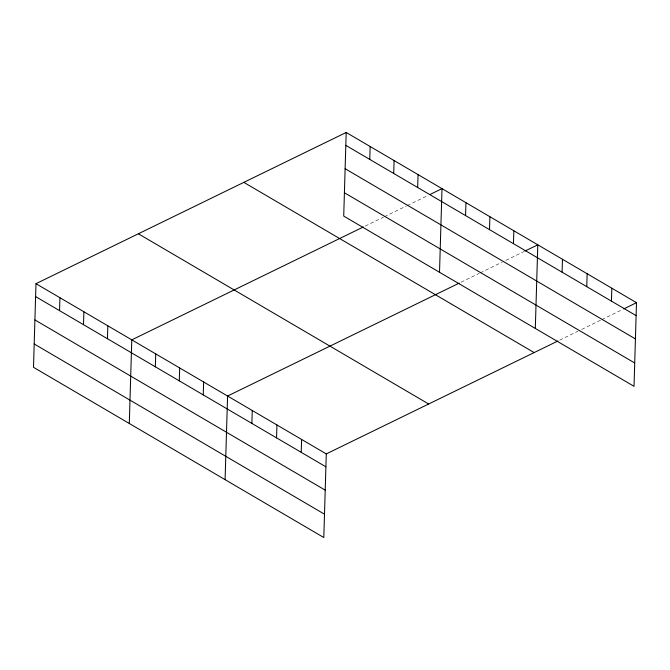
<?xml version="1.0" encoding="UTF-8"?>
<svg xmlns="http://www.w3.org/2000/svg" width="670" height="670" viewBox="0 0 670 670"><rect width="100%" height="100%" fill="white"/><g stroke="black" fill="none" stroke-linecap="round" stroke-linejoin="round"><path stroke-width="0.5" stroke-dasharray="3.35 2.51" d="M365.217 226.066L383.5 217.155M384.413 216.712L406.355 206.017M407.268 205.573L428.289 195.322M461.019 282.238L479.301 273.327M480.214 272.883L502.148 262.188M505.808 260.404L524.091 251.493M559.718 340.117L578.001 331.206M581.66 329.422L600.856 320.067M601.769 319.623L622.79 309.373"/><path stroke-width="1" d="M35.979 283.678L33.5 367.311L323.803 537.533L326.282 453.908L35.979 283.678L346.197 132.467L636.5 302.689L634.021 386.322L343.718 216.092L346.197 132.467M59.546 310.629L59.932 297.723M83.499 324.674L83.884 311.768M107.451 338.719L107.828 325.813M129.302 423.482L131.781 339.858L363.391 226.954M155.348 366.808L155.733 353.894M179.3 380.853L179.677 367.939M203.245 394.89L203.63 381.984M225.095 479.661L227.582 396.029L459.193 283.134M251.87 423.406L252.255 410.501M276.551 437.879L276.936 424.964M301.224 452.342L301.609 439.436M369.765 159.418L370.15 146.512M393.717 173.463L394.102 160.549M417.661 187.508L418.047 174.594M439.52 272.271L441.999 188.639L430.115 194.434M465.566 215.589L465.952 202.683M489.519 229.634L489.896 216.728M513.463 243.679L513.848 230.773M535.313 328.442L537.801 244.81L525.004 251.049M562.088 272.188L562.473 259.282M586.769 286.659L587.146 273.754M611.442 301.132L611.827 288.217M326.282 453.908L557.892 341.005M623.703 308.929L636.5 302.689M345.812 145.373L636.115 315.595M345.125 168.714L635.428 338.936M344.413 192.759L634.708 362.981M243.83 182.366L534.132 352.588M138.355 233.78L428.658 404.002M35.602 296.592L325.896 466.814M34.907 319.925L325.21 490.147M34.195 343.97L324.498 514.2"/></g></svg>
